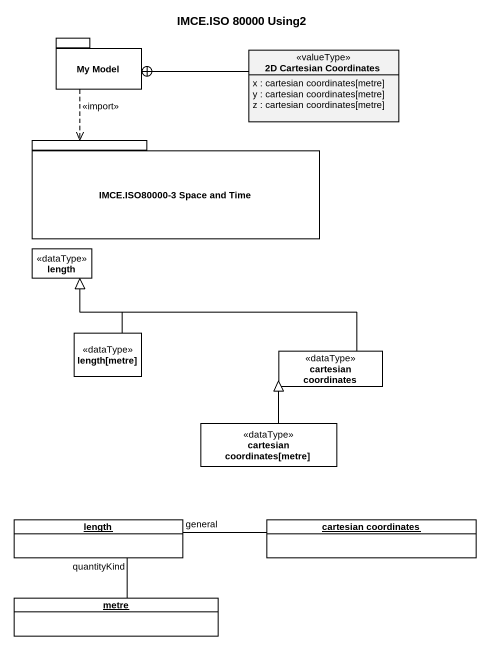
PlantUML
@startuml
title IMCE.ISO 80000 Using2
hide circle
hide empty members
package "My Model" as My_Model {
}
class "2D Cartesian Coordinates" as c2D_Cartesian_Coordinates <<valueType>> {
  x : cartesian coordinates[metre]
  y : cartesian coordinates[metre]
  z : cartesian coordinates[metre]
}
package "IMCE.ISO80000-3 Space and Time" as IMCE_ISO80000_3_Space_and #FFFFFF {
}
class length <<dataType>> #FFFFFF
class "length[metre]" as length_metre <<dataType>> #FFFFFF
class "cartesian coordinates" as cartesian_coordinates <<dataType>> #FFFFFF
class "cartesian coordinates[metre]" as cartesian_coordinates_metre <<dataType>> #FFFFFF
object "length" as length_2 #FFFFFF
object "cartesian coordinates" as cartesian_coordinates_2 #FFFFFF
object metre #FFFFFF
My_Model ..> IMCE_ISO80000_3_Space_and : <<import>>
c2D_Cartesian_Coordinates -left-+ My_Model
length_metre -up-|> length
cartesian_coordinates -left-|> length
cartesian_coordinates_metre -up-|> cartesian_coordinates
cartesian_coordinates_2 -left- length_2 : general
metre -up- length_2 : quantityKind
@enduml
